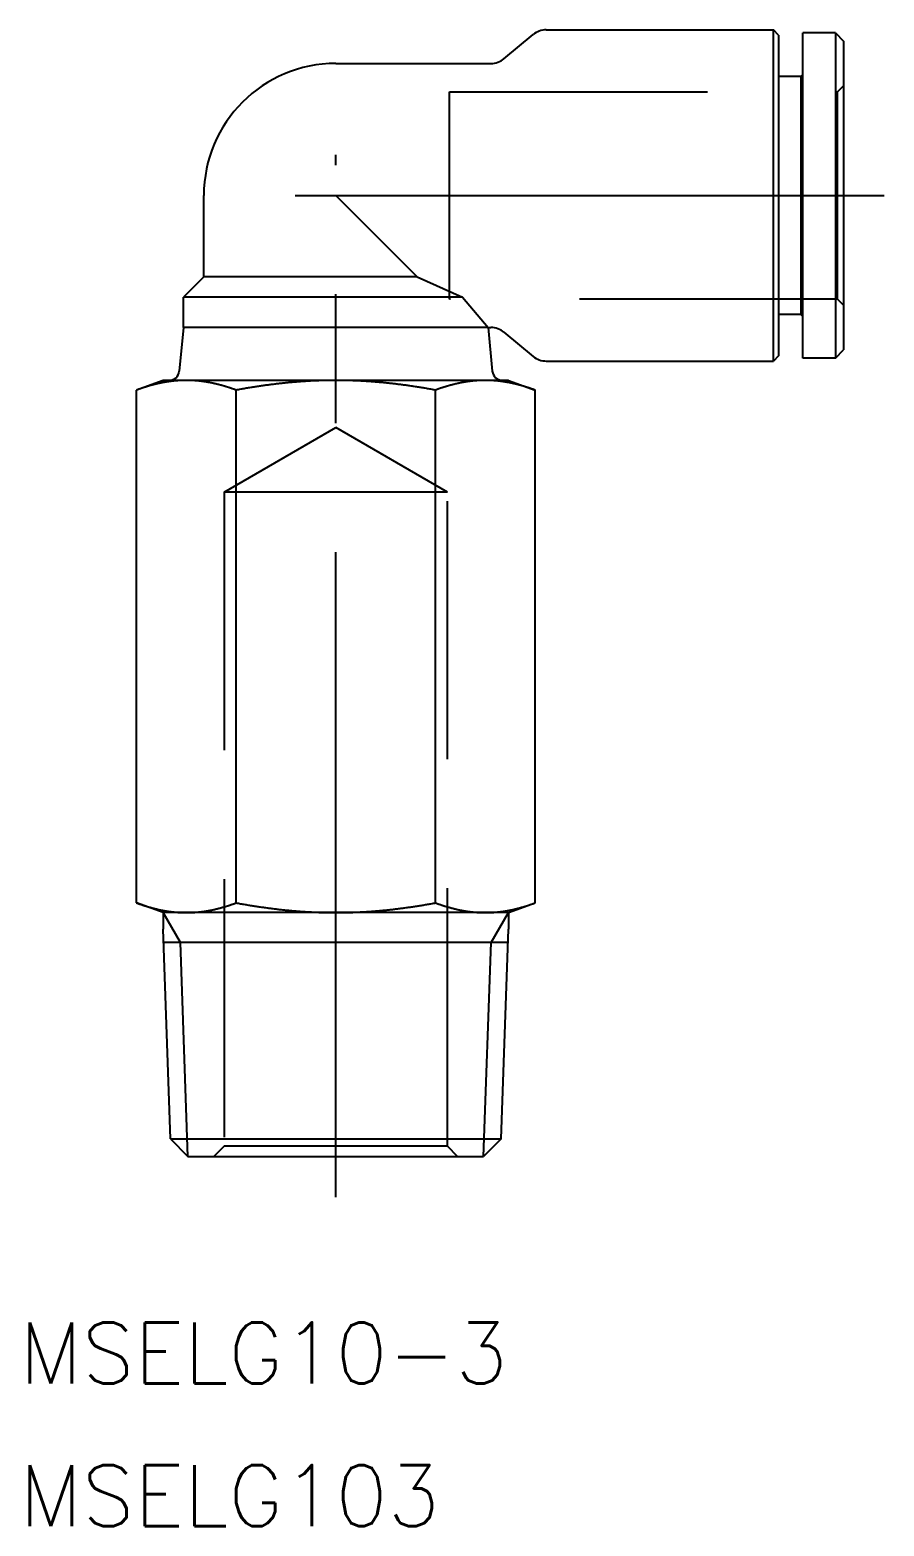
# Model space of a CAD drawing. Extents: x -15.1 to 63.3, y -18.2 to 57.5.
# Drawn here: x -15.1 to 27, y -18.2 to 55.5 of the extents above; entities that cross this region are included whole.
import ezdxf

# ---------------------------------------------------------------- set-up
doc = ezdxf.new("R2010")
doc.units = 0
doc.linetypes.add('CENTER', pattern=[50.8, 31.75, -6.35, 6.35, -6.35])
doc.linetypes.add('DASHED', pattern=[19.05, 12.7, -6.35])
doc.layers.get('0').update_dxf_attribs({"linetype": 'CONTINUOUS'})
doc.layers.add('CENTER', color=1, linetype='CENTER')
doc.styles.get("Standard").update_dxf_attribs({"font": 'txt.shx', "height": 3, "bigfont": 'bigfont.shx'})

msp = doc.modelspace()

# ---------------------------------------------------------------- linework, layer by layer
at = {"color": 7, "linetype": 'CONTINUOUS'}
for p, q in [((10.35926, 55.45), (21.55, 55.45)), ((21.55, 39.15), (21.55, 55.45)), ((21.8, 55.2), (21.55, 55.45)), ((23, 39.3), (23, 55.3)), ((24.6, 55.3), (23, 55.3)), ((24.6, 55.3), (24.6, 39.3)), ((24.6, 55.3), (25, 54.9)), ((8.277123, 54.028627), (9.722877, 55.221373)), ((21.8, 55.2), (21.8, 39.4)), ((25, 54.9), (25, 39.7)), ((0, 53.8), (7.64074, 53.8)), ((22.9, 53.15), (21.8, 53.15)), ((22.9, 53.15), (23, 53.25)), ((22.9, 53.15), (22.9, 41.45)), ((-6.5, 43.3), (-6.5, 47.3)), ((4, 43.3), (0, 47.3)), ((-6.5, 43.3), (-7.5, 42.3)), ((4, 43.3), (-6.5, 43.3)), ((4, 43.3), (6.244998, 42.3)), ((-7.5, 40.8), (-7.5, 42.3)), ((6.244998, 42.3), (-7.5, 42.3)), ((6.244998, 42.3), (7.5, 40.8)), ((22.9, 41.45), (21.8, 41.45)), ((22.9, 41.45), (23, 41.35)), ((-7.5, 40.8), (-7.706525, 38.652144)), ((7.5, 40.8), (-7.5, 40.8)), ((7.5, 40.8), (7.706525, 38.652144)), ((7.5, 40.8), (7.64074, 40.8)), ((8.277123, 40.571373), (9.722877, 39.378627)), ((10.35926, 39.15), (21.55, 39.15)), ((21.8, 39.4), (21.55, 39.15)), ((24.6, 39.3), (23, 39.3)), ((24.6, 39.3), (25, 39.7)), ((-8.5, 38.2), (-9.814955, 37.721396)), ((-9.814955, 12.478604), (-9.814955, 37.721396)), ((8.5, 38.2), (-8.5, 38.2)), ((-4.907477, 12.478604), (-4.907477, 37.721396)), ((4.907477, 12.478604), (4.907477, 37.721396)), ((8.5, 38.2), (9.814955, 37.721396)), ((9.814955, 12.478604), (9.814955, 37.721396)), ((-8.5, 12), (-9.814955, 12.478604)), ((-8.5, 12), (-8.5, 11.189527)), ((8.5, 12), (-8.5, 12)), ((8.5, 12), (9.814955, 12.478604)), ((8.5, 12), (8.5, 11.189527)), ((-8.13924, 0.858709), (-8.5, 11.189527)), ((8.13924, 0.858709), (8.5, 11.189527)), ((8.476773, 10.524381), (-8.476773, 10.524381)), ((-8.13924, 0.858709), (-7.280531, 0)), ((-8.13924, 0.858709), (8.13924, 0.858709)), ((8.13924, 0.858709), (7.280531, 0)), ((-7.280531, 0), (7.280531, 0))]:
    msp.add_line(p, q, dxfattribs=at)
at = {"color": 3, "linetype": 'DASHED'}
for p, q in [((5.6, 52.4), (24.7, 52.4)), ((5.6, 42.2), (5.6, 52.4)), ((24.7, 52.4), (25, 52.7)), ((24.7, 42.2), (24.7, 52.4)), ((24.7, 42.2), (5.6, 42.2)), ((25, 41.9), (24.7, 42.2)), ((-5.5, 32.7), (0, 35.875426)), ((5.5, 32.7), (0, 35.875426)), ((-5.5, 32.7), (-5.5, 0.5)), ((5.5, 32.7), (-5.5, 32.7)), ((5.5, 0.5), (5.5, 32.7)), ((-5.5, 0.5), (-6, 0)), ((5.5, 0.5), (-5.5, 0.5)), ((6, 0), (5.5, 0.5))]:
    msp.add_line(p, q, dxfattribs=at)
at = {"color": 3, "linetype": 'CONTINUOUS'}
for p, q in [((-7.648051, 10.524381), (-8.5, 12)), ((7.648051, 10.524381), (8.5, 12)), ((-7.280531, 0), (-7.648051, 10.524381)), ((7.280531, 0), (7.648051, 10.524381))]:
    msp.add_line(p, q, dxfattribs=at)
at = {"color": 7}
for points in [[(-7.36122, 38.2, 0), (-7.38654, 38.1999, 0), (-7.41184, 38.1998, 0), (-7.43711, 38.1995, 0), (-7.46236, 38.1991, 0), (-7.48758, 38.1986, 0), (-7.51277, 38.198, 0), (-7.53795, 38.1973, 0), (-7.5631, 38.1965, 0), (-7.58824, 38.1956, 0), (-7.61335, 38.1946, 0), (-7.63845, 38.1934, 0), (-7.66353, 38.1922, 0), (-7.6886, 38.1908, 0), (-7.71366, 38.1894, 0), (-7.7387, 38.1878, 0), (-7.76374, 38.1862, 0), (-7.78876, 38.1844, 0), (-7.81378, 38.1825, 0), (-7.83879, 38.1805, 0), (-7.8638, 38.1784, 0), (-7.8888, 38.1763, 0), (-7.9138, 38.174, 0), (-7.9388, 38.1716, 0), (-7.9638, 38.1691, 0), (-7.98879, 38.1665, 0), (-8.0138, 38.1637, 0), (-8.0388, 38.1609, 0), (-8.06381, 38.158, 0), (-8.08883, 38.155, 0), (-8.11385, 38.1519, 0), (-8.13888, 38.1486, 0), (-8.16392, 38.1453, 0), (-8.18897, 38.1419, 0), (-8.21404, 38.1383, 0), (-8.23912, 38.1347, 0), (-8.26421, 38.1309, 0), (-8.28932, 38.1271, 0), (-8.31444, 38.1231, 0), (-8.33959, 38.1191, 0), (-8.36475, 38.1149, 0), (-8.38993, 38.1107, 0), (-8.41514, 38.1063, 0), (-8.44037, 38.1018, 0), (-8.46562, 38.0973, 0), (-8.4909, 38.0926, 0), (-8.5162, 38.0878, 0), (-8.54154, 38.0829, 0), (-8.5669, 38.0779, 0), (-8.59229, 38.0728, 0), (-8.61772, 38.0676, 0), (-8.64318, 38.0623, 0), (-8.66867, 38.0569, 0), (-8.6942, 38.0514, 0), (-8.71976, 38.0458, 0), (-8.74536, 38.0401, 0), (-8.771, 38.0342, 0), (-8.79668, 38.0283, 0), (-8.8224, 38.0223, 0), (-8.84817, 38.0161, 0), (-8.87398, 38.0099, 0), (-8.89983, 38.0035, 0), (-8.92573, 37.997, 0), (-8.95168, 37.9905, 0), (-8.97768, 37.9838, 0), (-9.00372, 37.977, 0), (-9.02982, 37.9701, 0), (-9.05597, 37.9631, 0), (-9.08218, 37.956, 0), (-9.10844, 37.9488, 0), (-9.13476, 37.9414, 0), (-9.16113, 37.934, 0), (-9.18756, 37.9264, 0), (-9.21406, 37.9188, 0), (-9.24062, 37.911, 0), (-9.26724, 37.9031, 0), (-9.29392, 37.8951, 0), (-9.32067, 37.887, 0), (-9.34748, 37.8788, 0), (-9.37437, 37.8705, 0), (-9.40132, 37.862, 0), (-9.42835, 37.8535, 0), (-9.45545, 37.8448, 0), (-9.48262, 37.836, 0), (-9.50987, 37.8271, 0), (-9.53719, 37.8181, 0), (-9.56459, 37.8089, 0), (-9.59207, 37.7997, 0), (-9.61964, 37.7903, 0), (-9.64728, 37.7808, 0), (-9.67501, 37.7712, 0), (-9.70282, 37.7615, 0), (-9.73072, 37.7517, 0), (-9.75871, 37.7417, 0), (-9.78679, 37.7316, 0), (-9.81495, 37.7214, 0)], [(-4.90748, 37.7214, 0), (-4.93565, 37.7316, 0), (-4.96372, 37.7417, 0), (-4.99171, 37.7517, 0), (-5.01961, 37.7615, 0), (-5.04742, 37.7712, 0), (-5.07515, 37.7808, 0), (-5.1028, 37.7903, 0), (-5.13036, 37.7997, 0), (-5.15784, 37.8089, 0), (-5.18524, 37.8181, 0), (-5.21256, 37.8271, 0), (-5.23981, 37.836, 0), (-5.26698, 37.8448, 0), (-5.29408, 37.8535, 0), (-5.32111, 37.862, 0), (-5.34806, 37.8705, 0), (-5.37495, 37.8788, 0), (-5.40176, 37.887, 0), (-5.42851, 37.8951, 0), (-5.4552, 37.9031, 0), (-5.48182, 37.911, 0), (-5.50837, 37.9188, 0), (-5.53487, 37.9264, 0), (-5.5613, 37.934, 0), (-5.58768, 37.9414, 0), (-5.61399, 37.9488, 0), (-5.64025, 37.956, 0), (-5.66646, 37.9631, 0), (-5.69261, 37.9701, 0), (-5.71871, 37.977, 0), (-5.74476, 37.9838, 0), (-5.77075, 37.9905, 0), (-5.7967, 37.997, 0), (-5.8226, 38.0035, 0), (-5.84846, 38.0099, 0), (-5.87426, 38.0161, 0), (-5.90003, 38.0223, 0), (-5.92575, 38.0283, 0), (-5.95143, 38.0342, 0), (-5.97707, 38.0401, 0), (-6.00267, 38.0458, 0), (-6.02824, 38.0514, 0), (-6.05376, 38.0569, 0), (-6.07926, 38.0623, 0), (-6.10471, 38.0676, 0), (-6.13014, 38.0728, 0), (-6.15553, 38.0779, 0), (-6.18089, 38.0829, 0), (-6.20623, 38.0878, 0), (-6.23153, 38.0926, 0), (-6.25681, 38.0973, 0), (-6.28207, 38.1018, 0), (-6.30729, 38.1063, 0), (-6.3325, 38.1107, 0), (-6.35768, 38.1149, 0), (-6.38285, 38.1191, 0), (-6.40799, 38.1231, 0), (-6.43312, 38.1271, 0), (-6.45822, 38.1309, 0), (-6.48332, 38.1347, 0), (-6.50839, 38.1383, 0), (-6.53346, 38.1419, 0), (-6.55851, 38.1453, 0), (-6.58355, 38.1486, 0), (-6.60858, 38.1519, 0), (-6.63361, 38.155, 0), (-6.65862, 38.158, 0), (-6.68363, 38.1609, 0), (-6.70864, 38.1637, 0), (-6.73364, 38.1665, 0), (-6.75864, 38.1691, 0), (-6.78363, 38.1716, 0), (-6.80863, 38.174, 0), (-6.83363, 38.1763, 0), (-6.85863, 38.1784, 0), (-6.88364, 38.1805, 0), (-6.90865, 38.1825, 0), (-6.93367, 38.1844, 0), (-6.95869, 38.1862, 0), (-6.98373, 38.1878, 0), (-7.00877, 38.1894, 0), (-7.03383, 38.1908, 0), (-7.0589, 38.1922, 0), (-7.08398, 38.1934, 0), (-7.10908, 38.1946, 0), (-7.1342, 38.1956, 0), (-7.15933, 38.1965, 0), (-7.18448, 38.1973, 0), (-7.20966, 38.198, 0), (-7.23485, 38.1986, 0), (-7.26007, 38.1991, 0), (-7.28532, 38.1995, 0), (-7.31059, 38.1998, 0), (-7.33589, 38.1999, 0), (-7.36122, 38.2, 0)], [(0, 38.2, 0), (-0.050656, 38.1999, 0), (-0.101253, 38.1998, 0), (-0.151795, 38.1995, 0), (-0.202285, 38.1991, 0), (-0.252725, 38.1986, 0), (-0.303117, 38.198, 0), (-0.353466, 38.1973, 0), (-0.403773, 38.1965, 0), (-0.45404, 38.1956, 0), (-0.504272, 38.1946, 0), (-0.554469, 38.1934, 0), (-0.604636, 38.1922, 0), (-0.654774, 38.1908, 0), (-0.704887, 38.1894, 0), (-0.754976, 38.1878, 0), (-0.805045, 38.1862, 0), (-0.855096, 38.1844, 0), (-0.905131, 38.1825, 0), (-0.955153, 38.1805, 0), (-1.00516, 38.1784, 0), (-1.05517, 38.1763, 0), (-1.10517, 38.174, 0), (-1.15516, 38.1716, 0), (-1.20516, 38.1691, 0), (-1.25516, 38.1665, 0), (-1.30516, 38.1637, 0), (-1.35517, 38.1609, 0), (-1.40519, 38.158, 0), (-1.45522, 38.155, 0), (-1.50527, 38.1519, 0), (-1.55533, 38.1486, 0), (-1.60541, 38.1453, 0), (-1.65552, 38.1419, 0), (-1.70564, 38.1383, 0), (-1.7558, 38.1347, 0), (-1.80598, 38.1309, 0), (-1.8562, 38.1271, 0), (-1.90645, 38.1231, 0), (-1.95674, 38.1191, 0), (-2.00707, 38.1149, 0), (-2.05743, 38.1107, 0), (-2.10784, 38.1063, 0), (-2.1583, 38.1018, 0), (-2.20881, 38.0973, 0), (-2.25937, 38.0926, 0), (-2.30998, 38.0878, 0), (-2.36064, 38.0829, 0), (-2.41137, 38.0779, 0), (-2.46216, 38.0728, 0), (-2.51301, 38.0676, 0), (-2.56392, 38.0623, 0), (-2.6149, 38.0569, 0), (-2.66596, 38.0514, 0), (-2.71709, 38.0458, 0), (-2.76829, 38.0401, 0), (-2.81957, 38.0342, 0), (-2.87093, 38.0283, 0), (-2.92237, 38.0223, 0), (-2.9739, 38.0161, 0), (-3.02552, 38.0099, 0), (-3.07723, 38.0035, 0), (-3.12903, 37.997, 0), (-3.18093, 37.9905, 0), (-3.23292, 37.9838, 0), (-3.28501, 37.977, 0), (-3.33721, 37.9701, 0), (-3.38951, 37.9631, 0), (-3.44192, 37.956, 0), (-3.49445, 37.9488, 0), (-3.54708, 37.9414, 0), (-3.59983, 37.934, 0), (-3.6527, 37.9264, 0), (-3.70569, 37.9188, 0), (-3.7588, 37.911, 0), (-3.81204, 37.9031, 0), (-3.86541, 37.8951, 0), (-3.9189, 37.887, 0), (-3.97254, 37.8788, 0), (-4.02631, 37.8705, 0), (-4.08022, 37.862, 0), (-4.13427, 37.8535, 0), (-4.18846, 37.8448, 0), (-4.24281, 37.836, 0), (-4.2973, 37.8271, 0), (-4.35195, 37.8181, 0), (-4.40675, 37.8089, 0), (-4.46172, 37.7997, 0), (-4.51684, 37.7903, 0), (-4.57213, 37.7808, 0), (-4.62759, 37.7712, 0), (-4.68321, 37.7615, 0), (-4.73901, 37.7517, 0), (-4.79499, 37.7417, 0), (-4.85114, 37.7316, 0), (-4.90748, 37.7214, 0)], [(4.90748, 37.7214, 0), (4.85114, 37.7316, 0), (4.79499, 37.7417, 0), (4.73901, 37.7517, 0), (4.68321, 37.7615, 0), (4.62759, 37.7712, 0), (4.57213, 37.7808, 0), (4.51684, 37.7903, 0), (4.46172, 37.7997, 0), (4.40675, 37.8089, 0), (4.35195, 37.8181, 0), (4.2973, 37.8271, 0), (4.24281, 37.836, 0), (4.18846, 37.8448, 0), (4.13427, 37.8535, 0), (4.08022, 37.862, 0), (4.02631, 37.8705, 0), (3.97254, 37.8788, 0), (3.9189, 37.887, 0), (3.86541, 37.8951, 0), (3.81204, 37.9031, 0), (3.7588, 37.911, 0), (3.70569, 37.9188, 0), (3.6527, 37.9264, 0), (3.59983, 37.934, 0), (3.54708, 37.9414, 0), (3.49445, 37.9488, 0), (3.44192, 37.956, 0), (3.38951, 37.9631, 0), (3.33721, 37.9701, 0), (3.28501, 37.977, 0), (3.23292, 37.9838, 0), (3.18093, 37.9905, 0), (3.12903, 37.997, 0), (3.07723, 38.0035, 0), (3.02552, 38.0099, 0), (2.9739, 38.0161, 0), (2.92237, 38.0223, 0), (2.87093, 38.0283, 0), (2.81957, 38.0342, 0), (2.76829, 38.0401, 0), (2.71709, 38.0458, 0), (2.66596, 38.0514, 0), (2.6149, 38.0569, 0), (2.56392, 38.0623, 0), (2.51301, 38.0676, 0), (2.46216, 38.0728, 0), (2.41137, 38.0779, 0), (2.36064, 38.0829, 0), (2.30998, 38.0878, 0), (2.25937, 38.0926, 0), (2.20881, 38.0973, 0), (2.1583, 38.1018, 0), (2.10784, 38.1063, 0), (2.05743, 38.1107, 0), (2.00707, 38.1149, 0), (1.95674, 38.1191, 0), (1.90645, 38.1231, 0), (1.8562, 38.1271, 0), (1.80598, 38.1309, 0), (1.7558, 38.1347, 0), (1.70564, 38.1383, 0), (1.65552, 38.1419, 0), (1.60541, 38.1453, 0), (1.55533, 38.1486, 0), (1.50527, 38.1519, 0), (1.45522, 38.155, 0), (1.40519, 38.158, 0), (1.35517, 38.1609, 0), (1.30516, 38.1637, 0), (1.25516, 38.1665, 0), (1.20516, 38.1691, 0), (1.15516, 38.1716, 0), (1.10517, 38.174, 0), (1.05517, 38.1763, 0), (1.00516, 38.1784, 0), (0.955153, 38.1805, 0), (0.905131, 38.1825, 0), (0.855096, 38.1844, 0), (0.805045, 38.1862, 0), (0.754976, 38.1878, 0), (0.704887, 38.1894, 0), (0.654774, 38.1908, 0), (0.604636, 38.1922, 0), (0.554469, 38.1934, 0), (0.504272, 38.1946, 0), (0.45404, 38.1956, 0), (0.403773, 38.1965, 0), (0.353466, 38.1973, 0), (0.303117, 38.198, 0), (0.252725, 38.1986, 0), (0.202285, 38.1991, 0), (0.151795, 38.1995, 0), (0.101253, 38.1998, 0), (0.050656, 38.1999, 0), (0, 38.2, 0)], [(7.36122, 38.2, 0), (7.33589, 38.1999, 0), (7.31059, 38.1998, 0), (7.28532, 38.1995, 0), (7.26007, 38.1991, 0), (7.23485, 38.1986, 0), (7.20966, 38.198, 0), (7.18448, 38.1973, 0), (7.15933, 38.1965, 0), (7.1342, 38.1956, 0), (7.10908, 38.1946, 0), (7.08398, 38.1934, 0), (7.0589, 38.1922, 0), (7.03383, 38.1908, 0), (7.00877, 38.1894, 0), (6.98373, 38.1878, 0), (6.95869, 38.1862, 0), (6.93367, 38.1844, 0), (6.90865, 38.1825, 0), (6.88364, 38.1805, 0), (6.85863, 38.1784, 0), (6.83363, 38.1763, 0), (6.80863, 38.174, 0), (6.78363, 38.1716, 0), (6.75864, 38.1691, 0), (6.73364, 38.1665, 0), (6.70864, 38.1637, 0), (6.68363, 38.1609, 0), (6.65862, 38.158, 0), (6.63361, 38.155, 0), (6.60858, 38.1519, 0), (6.58355, 38.1486, 0), (6.55851, 38.1453, 0), (6.53346, 38.1419, 0), (6.50839, 38.1383, 0), (6.48332, 38.1347, 0), (6.45822, 38.1309, 0), (6.43312, 38.1271, 0), (6.40799, 38.1231, 0), (6.38285, 38.1191, 0), (6.35768, 38.1149, 0), (6.3325, 38.1107, 0), (6.30729, 38.1063, 0), (6.28207, 38.1018, 0), (6.25681, 38.0973, 0), (6.23153, 38.0926, 0), (6.20623, 38.0878, 0), (6.18089, 38.0829, 0), (6.15553, 38.0779, 0), (6.13014, 38.0728, 0), (6.10471, 38.0676, 0), (6.07926, 38.0623, 0), (6.05376, 38.0569, 0), (6.02824, 38.0514, 0), (6.00267, 38.0458, 0), (5.97707, 38.0401, 0), (5.95143, 38.0342, 0), (5.92575, 38.0283, 0), (5.90003, 38.0223, 0), (5.87426, 38.0161, 0), (5.84846, 38.0099, 0), (5.8226, 38.0035, 0), (5.7967, 37.997, 0), (5.77075, 37.9905, 0), (5.74476, 37.9838, 0), (5.71871, 37.977, 0), (5.69261, 37.9701, 0), (5.66646, 37.9631, 0), (5.64025, 37.956, 0), (5.61399, 37.9488, 0), (5.58768, 37.9414, 0), (5.5613, 37.934, 0), (5.53487, 37.9264, 0), (5.50837, 37.9188, 0), (5.48182, 37.911, 0), (5.4552, 37.9031, 0), (5.42851, 37.8951, 0), (5.40176, 37.887, 0), (5.37495, 37.8788, 0), (5.34806, 37.8705, 0), (5.32111, 37.862, 0), (5.29408, 37.8535, 0), (5.26698, 37.8448, 0), (5.23981, 37.836, 0), (5.21256, 37.8271, 0), (5.18524, 37.8181, 0), (5.15784, 37.8089, 0), (5.13036, 37.7997, 0), (5.1028, 37.7903, 0), (5.07515, 37.7808, 0), (5.04742, 37.7712, 0), (5.01961, 37.7615, 0), (4.99171, 37.7517, 0), (4.96372, 37.7417, 0), (4.93565, 37.7316, 0), (4.90748, 37.7214, 0)], [(9.81495, 37.7214, 0), (9.78679, 37.7316, 0), (9.75871, 37.7417, 0), (9.73072, 37.7517, 0), (9.70282, 37.7615, 0), (9.67501, 37.7712, 0), (9.64728, 37.7808, 0), (9.61964, 37.7903, 0), (9.59207, 37.7997, 0), (9.56459, 37.8089, 0), (9.53719, 37.8181, 0), (9.50987, 37.8271, 0), (9.48262, 37.836, 0), (9.45545, 37.8448, 0), (9.42835, 37.8535, 0), (9.40132, 37.862, 0), (9.37437, 37.8705, 0), (9.34748, 37.8788, 0), (9.32067, 37.887, 0), (9.29392, 37.8951, 0), (9.26724, 37.9031, 0), (9.24062, 37.911, 0), (9.21406, 37.9188, 0), (9.18756, 37.9264, 0), (9.16113, 37.934, 0), (9.13476, 37.9414, 0), (9.10844, 37.9488, 0), (9.08218, 37.956, 0), (9.05597, 37.9631, 0), (9.02982, 37.9701, 0), (9.00372, 37.977, 0), (8.97768, 37.9838, 0), (8.95168, 37.9905, 0), (8.92573, 37.997, 0), (8.89983, 38.0035, 0), (8.87398, 38.0099, 0), (8.84817, 38.0161, 0), (8.8224, 38.0223, 0), (8.79668, 38.0283, 0), (8.771, 38.0342, 0), (8.74536, 38.0401, 0), (8.71976, 38.0458, 0), (8.6942, 38.0514, 0), (8.66867, 38.0569, 0), (8.64318, 38.0623, 0), (8.61772, 38.0676, 0), (8.59229, 38.0728, 0), (8.5669, 38.0779, 0), (8.54154, 38.0829, 0), (8.5162, 38.0878, 0), (8.4909, 38.0926, 0), (8.46562, 38.0973, 0), (8.44037, 38.1018, 0), (8.41514, 38.1063, 0), (8.38993, 38.1107, 0), (8.36475, 38.1149, 0), (8.33959, 38.1191, 0), (8.31444, 38.1231, 0), (8.28932, 38.1271, 0), (8.26421, 38.1309, 0), (8.23912, 38.1347, 0), (8.21404, 38.1383, 0), (8.18897, 38.1419, 0), (8.16392, 38.1453, 0), (8.13888, 38.1486, 0), (8.11385, 38.1519, 0), (8.08883, 38.155, 0), (8.06381, 38.158, 0), (8.0388, 38.1609, 0), (8.0138, 38.1637, 0), (7.98879, 38.1665, 0), (7.9638, 38.1691, 0), (7.9388, 38.1716, 0), (7.9138, 38.174, 0), (7.8888, 38.1763, 0), (7.8638, 38.1784, 0), (7.83879, 38.1805, 0), (7.81378, 38.1825, 0), (7.78876, 38.1844, 0), (7.76374, 38.1862, 0), (7.7387, 38.1878, 0), (7.71366, 38.1894, 0), (7.6886, 38.1908, 0), (7.66353, 38.1922, 0), (7.63845, 38.1934, 0), (7.61335, 38.1946, 0), (7.58824, 38.1956, 0), (7.5631, 38.1965, 0), (7.53795, 38.1973, 0), (7.51277, 38.198, 0), (7.48758, 38.1986, 0), (7.46236, 38.1991, 0), (7.43711, 38.1995, 0), (7.41184, 38.1998, 0), (7.38654, 38.1999, 0), (7.36122, 38.2, 0)], [(-9.81495, 12.4786, 0), (-9.78719, 12.4685, 0), (-9.7595, 12.4586, 0), (-9.73189, 12.4488, 0), (-9.70436, 12.439, 0), (-9.6769, 12.4294, 0), (-9.64952, 12.4199, 0), (-9.62221, 12.4106, 0), (-9.59497, 12.4013, 0), (-9.56781, 12.3921, 0), (-9.54071, 12.3831, 0), (-9.51369, 12.3742, 0), (-9.48672, 12.3653, 0), (-9.45983, 12.3566, 0), (-9.433, 12.348, 0), (-9.40623, 12.3395, 0), (-9.37953, 12.3311, 0), (-9.35288, 12.3229, 0), (-9.3263, 12.3147, 0), (-9.29977, 12.3066, 0), (-9.2733, 12.2987, 0), (-9.24688, 12.2908, 0), (-9.22052, 12.2831, 0), (-9.19421, 12.2755, 0), (-9.16796, 12.268, 0), (-9.14175, 12.2605, 0), (-9.1156, 12.2532, 0), (-9.08949, 12.246, 0), (-9.06343, 12.2389, 0), (-9.03741, 12.2319, 0), (-9.01144, 12.225, 0), (-8.98552, 12.2183, 0), (-8.95963, 12.2116, 0), (-8.93379, 12.205, 0), (-8.90799, 12.1985, 0), (-8.88222, 12.1922, 0), (-8.85649, 12.1859, 0), (-8.8308, 12.1797, 0), (-8.80515, 12.1737, 0), (-8.77952, 12.1677, 0), (-8.75393, 12.1619, 0), (-8.72838, 12.1561, 0), (-8.70285, 12.1505, 0), (-8.67735, 12.145, 0), (-8.65188, 12.1395, 0), (-8.62643, 12.1342, 0), (-8.60101, 12.1289, 0), (-8.57562, 12.1238, 0), (-8.55025, 12.1188, 0), (-8.5249, 12.1139, 0), (-8.49957, 12.1091, 0), (-8.47426, 12.1043, 0), (-8.44897, 12.0997, 0), (-8.42369, 12.0952, 0), (-8.39843, 12.0908, 0), (-8.37319, 12.0865, 0), (-8.34796, 12.0823, 0), (-8.32274, 12.0782, 0), (-8.29754, 12.0742, 0), (-8.27234, 12.0703, 0), (-8.24715, 12.0665, 0), (-8.22197, 12.0628, 0), (-8.1968, 12.0592, 0), (-8.17163, 12.0557, 0), (-8.14646, 12.0524, 0), (-8.1213, 12.0491, 0), (-8.09614, 12.0459, 0), (-8.07097, 12.0428, 0), (-8.04581, 12.0399, 0), (-8.02065, 12.037, 0), (-7.99548, 12.0343, 0), (-7.9703, 12.0316, 0), (-7.94512, 12.0291, 0), (-7.91994, 12.0266, 0), (-7.89474, 12.0243, 0), (-7.86953, 12.022, 0), (-7.84431, 12.0199, 0), (-7.81908, 12.0179, 0), (-7.79384, 12.016, 0), (-7.76858, 12.0142, 0), (-7.7433, 12.0125, 0), (-7.71801, 12.0109, 0), (-7.69269, 12.0094, 0), (-7.66736, 12.008, 0), (-7.642, 12.0067, 0), (-7.61662, 12.0056, 0), (-7.59121, 12.0045, 0), (-7.56578, 12.0036, 0), (-7.54032, 12.0027, 0), (-7.51483, 12.002, 0), (-7.48932, 12.0014, 0), (-7.46377, 12.0009, 0), (-7.43818, 12.0005, 0), (-7.41256, 12.0002, 0), (-7.38691, 12.0001, 0), (-7.36122, 12, 0)], [(-7.36122, 12, 0), (-7.33552, 12.0001, 0), (-7.30987, 12.0002, 0), (-7.28425, 12.0005, 0), (-7.25867, 12.0009, 0), (-7.23312, 12.0014, 0), (-7.2076, 12.002, 0), (-7.18211, 12.0027, 0), (-7.15665, 12.0036, 0), (-7.13122, 12.0045, 0), (-7.10581, 12.0056, 0), (-7.08043, 12.0067, 0), (-7.05508, 12.008, 0), (-7.02974, 12.0094, 0), (-7.00443, 12.0109, 0), (-6.97913, 12.0125, 0), (-6.95385, 12.0142, 0), (-6.92859, 12.016, 0), (-6.90335, 12.0179, 0), (-6.87812, 12.0199, 0), (-6.8529, 12.022, 0), (-6.82769, 12.0243, 0), (-6.8025, 12.0266, 0), (-6.77731, 12.0291, 0), (-6.75213, 12.0316, 0), (-6.72695, 12.0343, 0), (-6.70179, 12.037, 0), (-6.67662, 12.0399, 0), (-6.65146, 12.0428, 0), (-6.6263, 12.0459, 0), (-6.60113, 12.0491, 0), (-6.57597, 12.0524, 0), (-6.5508, 12.0557, 0), (-6.52564, 12.0592, 0), (-6.50046, 12.0628, 0), (-6.47528, 12.0665, 0), (-6.45009, 12.0703, 0), (-6.4249, 12.0742, 0), (-6.39969, 12.0782, 0), (-6.37447, 12.0823, 0), (-6.34924, 12.0865, 0), (-6.324, 12.0908, 0), (-6.29874, 12.0952, 0), (-6.27347, 12.0997, 0), (-6.24817, 12.1043, 0), (-6.22286, 12.1091, 0), (-6.19754, 12.1139, 0), (-6.17219, 12.1188, 0), (-6.14681, 12.1238, 0), (-6.12142, 12.1289, 0), (-6.096, 12.1342, 0), (-6.07056, 12.1395, 0), (-6.04508, 12.145, 0), (-6.01958, 12.1505, 0), (-5.99406, 12.1561, 0), (-5.9685, 12.1619, 0), (-5.94291, 12.1677, 0), (-5.91729, 12.1737, 0), (-5.89163, 12.1797, 0), (-5.86594, 12.1859, 0), (-5.84021, 12.1922, 0), (-5.81445, 12.1985, 0), (-5.78864, 12.205, 0), (-5.7628, 12.2116, 0), (-5.73691, 12.2183, 0), (-5.71099, 12.225, 0), (-5.68502, 12.2319, 0), (-5.659, 12.2389, 0), (-5.63294, 12.246, 0), (-5.60683, 12.2532, 0), (-5.58068, 12.2605, 0), (-5.55447, 12.268, 0), (-5.52822, 12.2755, 0), (-5.50191, 12.2831, 0), (-5.47555, 12.2908, 0), (-5.44913, 12.2987, 0), (-5.42266, 12.3066, 0), (-5.39614, 12.3147, 0), (-5.36955, 12.3229, 0), (-5.34291, 12.3311, 0), (-5.3162, 12.3395, 0), (-5.28943, 12.348, 0), (-5.2626, 12.3566, 0), (-5.23571, 12.3653, 0), (-5.20875, 12.3742, 0), (-5.18172, 12.3831, 0), (-5.15462, 12.3921, 0), (-5.12746, 12.4013, 0), (-5.10022, 12.4106, 0), (-5.07291, 12.4199, 0), (-5.04553, 12.4294, 0), (-5.01808, 12.439, 0), (-4.99054, 12.4488, 0), (-4.96293, 12.4586, 0), (-4.93525, 12.4685, 0), (-4.90748, 12.4786, 0)], [(-4.90748, 12.4786, 0), (-4.85194, 12.4685, 0), (-4.79656, 12.4586, 0), (-4.74134, 12.4488, 0), (-4.68628, 12.439, 0), (-4.63137, 12.4294, 0), (-4.5766, 12.4199, 0), (-4.52199, 12.4106, 0), (-4.46752, 12.4013, 0), (-4.41319, 12.3921, 0), (-4.35899, 12.3831, 0), (-4.30494, 12.3742, 0), (-4.25102, 12.3653, 0), (-4.19723, 12.3566, 0), (-4.14357, 12.348, 0), (-4.09003, 12.3395, 0), (-4.03662, 12.3311, 0), (-3.98333, 12.3229, 0), (-3.93016, 12.3147, 0), (-3.8771, 12.3066, 0), (-3.82416, 12.2987, 0), (-3.77133, 12.2908, 0), (-3.71861, 12.2831, 0), (-3.666, 12.2755, 0), (-3.61348, 12.268, 0), (-3.56107, 12.2605, 0), (-3.50876, 12.2532, 0), (-3.45655, 12.246, 0), (-3.40443, 12.2389, 0), (-3.3524, 12.2319, 0), (-3.30046, 12.225, 0), (-3.2486, 12.2183, 0), (-3.19684, 12.2116, 0), (-3.14515, 12.205, 0), (-3.09354, 12.1985, 0), (-3.04201, 12.1922, 0), (-2.99056, 12.1859, 0), (-2.93917, 12.1797, 0), (-2.88786, 12.1737, 0), (-2.83662, 12.1677, 0), (-2.78544, 12.1619, 0), (-2.73432, 12.1561, 0), (-2.68326, 12.1505, 0), (-2.63226, 12.145, 0), (-2.58132, 12.1395, 0), (-2.53043, 12.1342, 0), (-2.47959, 12.1289, 0), (-2.4288, 12.1238, 0), (-2.37806, 12.1188, 0), (-2.32736, 12.1139, 0), (-2.2767, 12.1091, 0), (-2.22608, 12.1043, 0), (-2.1755, 12.0997, 0), (-2.12495, 12.0952, 0), (-2.07444, 12.0908, 0), (-2.02395, 12.0865, 0), (-1.97349, 12.0823, 0), (-1.92305, 12.0782, 0), (-1.87264, 12.0742, 0), (-1.82225, 12.0703, 0), (-1.77187, 12.0665, 0), (-1.72151, 12.0628, 0), (-1.67116, 12.0592, 0), (-1.62082, 12.0557, 0), (-1.57049, 12.0524, 0), (-1.52017, 12.0491, 0), (-1.46984, 12.0459, 0), (-1.41952, 12.0428, 0), (-1.36919, 12.0399, 0), (-1.31886, 12.037, 0), (-1.26852, 12.0343, 0), (-1.21818, 12.0316, 0), (-1.16781, 12.0291, 0), (-1.11744, 12.0266, 0), (-1.06705, 12.0243, 0), (-1.01663, 12.022, 0), (-0.966196, 12.0199, 0), (-0.915734, 12.0179, 0), (-0.865244, 12.016, 0), (-0.814724, 12.0142, 0), (-0.76417, 12.0125, 0), (-0.71358, 12.0109, 0), (-0.662951, 12.0094, 0), (-0.612282, 12.008, 0), (-0.561567, 12.0067, 0), (-0.510806, 12.0056, 0), (-0.459996, 12.0045, 0), (-0.409133, 12.0036, 0), (-0.358214, 12.0027, 0), (-0.307238, 12.002, 0), (-0.256201, 12.0014, 0), (-0.2051, 12.0009, 0), (-0.153932, 12.0005, 0), (-0.102695, 12.0002, 0), (-0.051385, 12.0001, 0), (0, 12, 0)], [(0, 12, 0), (0.051385, 12.0001, 0), (0.102695, 12.0002, 0), (0.153932, 12.0005, 0), (0.2051, 12.0009, 0), (0.256201, 12.0014, 0), (0.307238, 12.002, 0), (0.358214, 12.0027, 0), (0.409133, 12.0036, 0), (0.459996, 12.0045, 0), (0.510806, 12.0056, 0), (0.561567, 12.0067, 0), (0.612282, 12.008, 0), (0.662951, 12.0094, 0), (0.71358, 12.0109, 0), (0.76417, 12.0125, 0), (0.814724, 12.0142, 0), (0.865244, 12.016, 0), (0.915734, 12.0179, 0), (0.966196, 12.0199, 0), (1.01663, 12.022, 0), (1.06705, 12.0243, 0), (1.11744, 12.0266, 0), (1.16781, 12.0291, 0), (1.21818, 12.0316, 0), (1.26852, 12.0343, 0), (1.31886, 12.037, 0), (1.36919, 12.0399, 0), (1.41952, 12.0428, 0), (1.46984, 12.0459, 0), (1.52017, 12.0491, 0), (1.57049, 12.0524, 0), (1.62082, 12.0557, 0), (1.67116, 12.0592, 0), (1.72151, 12.0628, 0), (1.77187, 12.0665, 0), (1.82225, 12.0703, 0), (1.87264, 12.0742, 0), (1.92305, 12.0782, 0), (1.97349, 12.0823, 0), (2.02395, 12.0865, 0), (2.07444, 12.0908, 0), (2.12495, 12.0952, 0), (2.1755, 12.0997, 0), (2.22608, 12.1043, 0), (2.2767, 12.1091, 0), (2.32736, 12.1139, 0), (2.37806, 12.1188, 0), (2.4288, 12.1238, 0), (2.47959, 12.1289, 0), (2.53043, 12.1342, 0), (2.58132, 12.1395, 0), (2.63226, 12.145, 0), (2.68326, 12.1505, 0), (2.73432, 12.1561, 0), (2.78544, 12.1619, 0), (2.83662, 12.1677, 0), (2.88786, 12.1737, 0), (2.93917, 12.1797, 0), (2.99056, 12.1859, 0), (3.04201, 12.1922, 0), (3.09354, 12.1985, 0), (3.14515, 12.205, 0), (3.19684, 12.2116, 0), (3.2486, 12.2183, 0), (3.30046, 12.225, 0), (3.3524, 12.2319, 0), (3.40443, 12.2389, 0), (3.45655, 12.246, 0), (3.50876, 12.2532, 0), (3.56107, 12.2605, 0), (3.61348, 12.268, 0), (3.666, 12.2755, 0), (3.71861, 12.2831, 0), (3.77133, 12.2908, 0), (3.82416, 12.2987, 0), (3.8771, 12.3066, 0), (3.93016, 12.3147, 0), (3.98333, 12.3229, 0), (4.03662, 12.3311, 0), (4.09003, 12.3395, 0), (4.14357, 12.348, 0), (4.19723, 12.3566, 0), (4.25102, 12.3653, 0), (4.30494, 12.3742, 0), (4.35899, 12.3831, 0), (4.41319, 12.3921, 0), (4.46752, 12.4013, 0), (4.52199, 12.4106, 0), (4.5766, 12.4199, 0), (4.63137, 12.4294, 0), (4.68628, 12.439, 0), (4.74134, 12.4488, 0), (4.79656, 12.4586, 0), (4.85194, 12.4685, 0), (4.90748, 12.4786, 0)], [(4.90748, 12.4786, 0), (4.93525, 12.4685, 0), (4.96293, 12.4586, 0), (4.99054, 12.4488, 0), (5.01808, 12.439, 0), (5.04553, 12.4294, 0), (5.07291, 12.4199, 0), (5.10022, 12.4106, 0), (5.12746, 12.4013, 0), (5.15462, 12.3921, 0), (5.18172, 12.3831, 0), (5.20875, 12.3742, 0), (5.23571, 12.3653, 0), (5.2626, 12.3566, 0), (5.28943, 12.348, 0), (5.3162, 12.3395, 0), (5.34291, 12.3311, 0), (5.36955, 12.3229, 0), (5.39614, 12.3147, 0), (5.42266, 12.3066, 0), (5.44913, 12.2987, 0), (5.47555, 12.2908, 0), (5.50191, 12.2831, 0), (5.52822, 12.2755, 0), (5.55447, 12.268, 0), (5.58068, 12.2605, 0), (5.60683, 12.2532, 0), (5.63294, 12.246, 0), (5.659, 12.2389, 0), (5.68502, 12.2319, 0), (5.71099, 12.225, 0), (5.73691, 12.2183, 0), (5.7628, 12.2116, 0), (5.78864, 12.205, 0), (5.81445, 12.1985, 0), (5.84021, 12.1922, 0), (5.86594, 12.1859, 0), (5.89163, 12.1797, 0), (5.91729, 12.1737, 0), (5.94291, 12.1677, 0), (5.9685, 12.1619, 0), (5.99406, 12.1561, 0), (6.01958, 12.1505, 0), (6.04508, 12.145, 0), (6.07056, 12.1395, 0), (6.096, 12.1342, 0), (6.12142, 12.1289, 0), (6.14681, 12.1238, 0), (6.17219, 12.1188, 0), (6.19754, 12.1139, 0), (6.22286, 12.1091, 0), (6.24817, 12.1043, 0), (6.27347, 12.0997, 0), (6.29874, 12.0952, 0), (6.324, 12.0908, 0), (6.34924, 12.0865, 0), (6.37447, 12.0823, 0), (6.39969, 12.0782, 0), (6.4249, 12.0742, 0), (6.45009, 12.0703, 0), (6.47528, 12.0665, 0), (6.50046, 12.0628, 0), (6.52564, 12.0592, 0), (6.5508, 12.0557, 0), (6.57597, 12.0524, 0), (6.60113, 12.0491, 0), (6.6263, 12.0459, 0), (6.65146, 12.0428, 0), (6.67662, 12.0399, 0), (6.70179, 12.037, 0), (6.72695, 12.0343, 0), (6.75213, 12.0316, 0), (6.77731, 12.0291, 0), (6.8025, 12.0266, 0), (6.82769, 12.0243, 0), (6.8529, 12.022, 0), (6.87812, 12.0199, 0), (6.90335, 12.0179, 0), (6.92859, 12.016, 0), (6.95385, 12.0142, 0), (6.97913, 12.0125, 0), (7.00443, 12.0109, 0), (7.02974, 12.0094, 0), (7.05508, 12.008, 0), (7.08043, 12.0067, 0), (7.10581, 12.0056, 0), (7.13122, 12.0045, 0), (7.15665, 12.0036, 0), (7.18211, 12.0027, 0), (7.2076, 12.002, 0), (7.23312, 12.0014, 0), (7.25867, 12.0009, 0), (7.28425, 12.0005, 0), (7.30987, 12.0002, 0), (7.33552, 12.0001, 0), (7.36122, 12, 0)], [(7.36122, 12, 0), (7.38691, 12.0001, 0), (7.41256, 12.0002, 0), (7.43818, 12.0005, 0), (7.46377, 12.0009, 0), (7.48932, 12.0014, 0), (7.51483, 12.002, 0), (7.54032, 12.0027, 0), (7.56578, 12.0036, 0), (7.59121, 12.0045, 0), (7.61662, 12.0056, 0), (7.642, 12.0067, 0), (7.66736, 12.008, 0), (7.69269, 12.0094, 0), (7.71801, 12.0109, 0), (7.7433, 12.0125, 0), (7.76858, 12.0142, 0), (7.79384, 12.016, 0), (7.81908, 12.0179, 0), (7.84431, 12.0199, 0), (7.86953, 12.022, 0), (7.89474, 12.0243, 0), (7.91994, 12.0266, 0), (7.94512, 12.0291, 0), (7.9703, 12.0316, 0), (7.99548, 12.0343, 0), (8.02065, 12.037, 0), (8.04581, 12.0399, 0), (8.07097, 12.0428, 0), (8.09614, 12.0459, 0), (8.1213, 12.0491, 0), (8.14646, 12.0524, 0), (8.17163, 12.0557, 0), (8.1968, 12.0592, 0), (8.22197, 12.0628, 0), (8.24715, 12.0665, 0), (8.27234, 12.0703, 0), (8.29754, 12.0742, 0), (8.32274, 12.0782, 0), (8.34796, 12.0823, 0), (8.37319, 12.0865, 0), (8.39843, 12.0908, 0), (8.42369, 12.0952, 0), (8.44897, 12.0997, 0), (8.47426, 12.1043, 0), (8.49957, 12.1091, 0), (8.5249, 12.1139, 0), (8.55025, 12.1188, 0), (8.57562, 12.1238, 0), (8.60101, 12.1289, 0), (8.62643, 12.1342, 0), (8.65188, 12.1395, 0), (8.67735, 12.145, 0), (8.70285, 12.1505, 0), (8.72838, 12.1561, 0), (8.75393, 12.1619, 0), (8.77952, 12.1677, 0), (8.80515, 12.1737, 0), (8.8308, 12.1797, 0), (8.85649, 12.1859, 0), (8.88222, 12.1922, 0), (8.90799, 12.1985, 0), (8.93379, 12.205, 0), (8.95963, 12.2116, 0), (8.98552, 12.2183, 0), (9.01144, 12.225, 0), (9.03741, 12.2319, 0), (9.06343, 12.2389, 0), (9.08949, 12.246, 0), (9.1156, 12.2532, 0), (9.14175, 12.2605, 0), (9.16796, 12.268, 0), (9.19421, 12.2755, 0), (9.22052, 12.2831, 0), (9.24688, 12.2908, 0), (9.2733, 12.2987, 0), (9.29977, 12.3066, 0), (9.3263, 12.3147, 0), (9.35288, 12.3229, 0), (9.37953, 12.3311, 0), (9.40623, 12.3395, 0), (9.433, 12.348, 0), (9.45983, 12.3566, 0), (9.48672, 12.3653, 0), (9.51369, 12.3742, 0), (9.54071, 12.3831, 0), (9.56781, 12.3921, 0), (9.59497, 12.4013, 0), (9.62221, 12.4106, 0), (9.64952, 12.4199, 0), (9.6769, 12.4294, 0), (9.70436, 12.439, 0), (9.73189, 12.4488, 0), (9.7595, 12.4586, 0), (9.78719, 12.4685, 0), (9.81495, 12.4786, 0)]]:
    msp.add_polyline3d(points, dxfattribs=at)
at = {"color": 7, "linetype": 'CONTINUOUS'}
for centre, radius, start, end in [((10.35926, 54.45), 1, 90, 129.52263127), ((0, 47.3), 6.5, 90, 180), ((7.64074, 54.8), 1, 270, 309.52263127), ((7.64074, 39.8), 1, 50.47736873, 90), ((10.35926, 40.15), 1, 230.47736873, 270), ((-8.204229, 38.7), 0.5, 270, 354.50767544), ((8.204229, 38.7), 0.5, 185.49232456, 270)]:
    msp.add_arc(centre, radius, start, end, dxfattribs=at)
at = {"layer": 'CENTER', "color": 1, "linetype": 'CENTER'}
for p, q in [((0, -2), (0, 49.3)), ((-2, 47.3), (27, 47.3))]:
    msp.add_line(p, q, dxfattribs=at)

# ---------------------------------------------------------------- texts
at = {"color": 7, "linetype": 'CONTINUOUS'}
for s, p in [('MSELG10-3', (-15.578908, -11.17529)), ('MSELG103', (-15.578908, -18.196593))]:
    msp.add_text(s, height=3, dxfattribs=at).set_placement(p)

doc.saveas('drawing.dxf')
